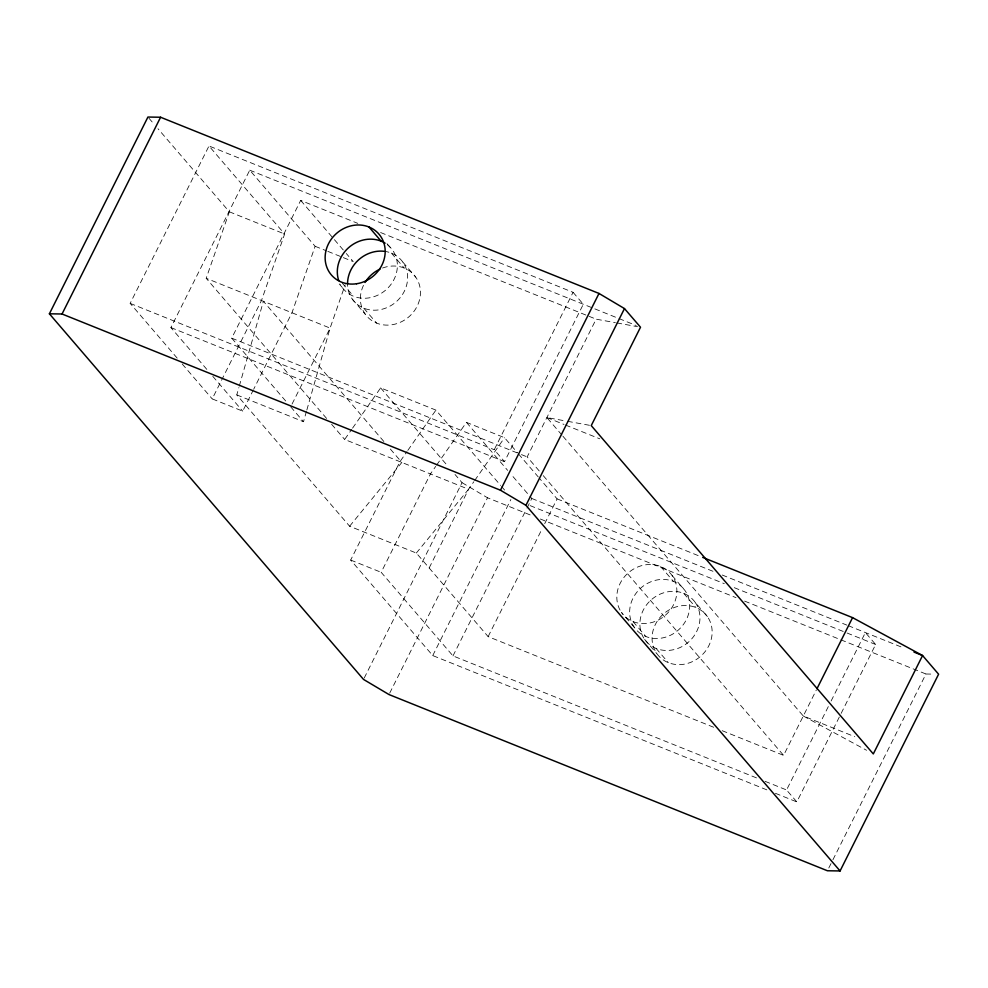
<?xml version="1.0" encoding="UTF-8"?>
<svg xmlns="http://www.w3.org/2000/svg" width="988" height="988" viewBox="0 0 988 988"><rect width="100%" height="100%" fill="white"/><g stroke="black" fill="none" stroke-linecap="round" stroke-linejoin="round"><path stroke-width="0.74" stroke-dasharray="4.94 3.71" d="M713.657 727.254L488.134 636.618L416.331 553.045L349.616 526.234L236.787 394.904L238.874 387.592M239.281 386.123L263.388 301.278L384.801 442.599M236.787 394.904L303.514 421.715L306.416 411.477M306.836 410.02L330.103 328.09L345.195 284.729M326.608 418.443L206.196 278.295L229.352 211.803L157.981 128.736M177.185 358.125L130.157 303.378L208.987 145.977L284.63 234.02L261.474 300.513L212.21 398.893L242.715 411.156L252.977 390.655M206.813 369.364L170.912 327.584L249.742 170.171L315.123 246.284L291.979 312.764L253.657 389.284M285.693 400.98L231.711 338.155L300.685 200.416L357.78 223.362M292.04 404.08L330.103 328.09L206.196 278.295M766.836 789.857L432.744 655.575L350.678 560.06L399.942 461.68L406.97 451.627M756.499 777.889L452.986 655.896L381.183 572.324L430.447 473.944L435.708 466.398M364.214 678.052L462.051 482.663L455.023 474.475M429.163 567.964L468.571 489.27L473.832 481.724M573.065 292.312L583.315 304.242L504.498 461.655L494.235 449.713L573.065 292.312L208.987 145.977M389.68 693.168L487.529 497.779L530.371 515.007M539.238 470.943L527.172 456.901L596.135 319.173L615.363 322.656M432.744 655.575L510.882 499.533M452.986 655.896L526.32 509.438M527.012 508.067L531.803 498.483L511.685 475.067M488.134 636.618L541.93 529.185M544.697 523.677L557.109 498.878L539.25 478.106M722.216 730.7L783.595 755.375L816.298 690.056M839.318 717.041L796.822 801.91L786.559 789.968L828.376 706.469M831.118 700.998L865.389 632.555L875.64 644.497L839.998 715.67M828.796 868.007L832.242 861.128M832.933 859.758L925.954 674.001L934.389 674.137M416.331 553.045L468.571 489.27L344.664 439.462L351.691 429.397M352.568 428.15L380.639 387.901L435.918 410.119L500.62 485.417M407.846 450.367L435.918 410.119M436.585 465.138L466.422 422.37L504.535 437.696L517.44 452.702M474.709 480.464L504.535 437.696M349.616 526.234L401.857 462.446L389.815 448.429M616.845 322.928L637.544 326.695M561.962 435.103L546.87 417.554L566.099 421.049M567.581 421.308L589.762 425.346M249.742 170.171L617.636 318.037M619.056 318.605L636.21 325.509M380.615 232.538L587.576 315.728M589.009 316.296L596.135 319.173M229.352 211.803L284.63 234.02M315.123 246.284L326.423 250.816M327.831 251.384L341.959 257.065M343.367 257.633L353.247 261.598L346.306 253.521M546.87 417.554L564.024 424.445M565.457 425.025L599.765 438.808M231.711 338.155L520.034 454.035M521.454 454.604L527.172 456.901M130.157 303.378L494.235 449.713M170.912 327.584L504.498 461.655M557.109 498.878L699.837 556.256M531.803 498.483L713.632 571.558M722.216 575.016L846.778 625.083M848.21 625.651L903.983 648.079M530.124 505.621L724.303 583.673M734.294 587.687L845.666 632.444M847.087 633.024L875.64 644.497M540.362 519.021L736.011 597.654M744.582 601.099L925.954 674.001M562.962 436.276L803.306 716.016L854.768 736.702M350.678 560.06L381.183 572.324M765.083 781.335L786.559 789.968M775.407 793.302L796.822 801.91M803.306 716.016L866.575 750.275M462.051 482.663L487.529 497.779M387.012 243.678L392.631 250.223M402.894 262.153L415.713 277.085M672.136 575.547L684.956 590.478A31.357 28.17 -40.7 0 1 661.058 638.186A31.357 28.17 -40.7 0 1 632.987 598.234A31.357 28.17 -40.7 0 1 684.956 590.478M695.219 602.408A31.357 28.17 -40.7 0 1 671.321 650.129A31.357 28.17 -40.7 0 1 643.237 610.176A31.357 28.17 -40.7 0 1 695.219 602.408L707.396 616.586A31.357 28.17 -40.7 0 1 683.498 664.307A31.357 28.17 -40.7 0 1 655.415 624.354A31.357 28.17 -40.7 0 1 707.396 616.586M391.396 253.101L404.216 268.032M660.639 566.495L673.458 581.413M683.721 593.356L695.898 607.534M543.252 475.636L783.595 755.375M300.685 200.416L333.413 238.516M334.401 239.664L345.318 252.36M518.428 453.863L538.262 476.945M466.422 422.37L507.659 470.387M342.305 283.173L353.543 296.264M363.806 308.194L376.626 323.125M633.049 621.588L645.868 636.519M656.131 648.449L668.308 662.627M339.242 283.939L342.058 287.212M352.308 299.142L365.128 314.073M634.382 627.454L621.551 612.535A31.357 28.17 -40.7 0 0 673.285 605.249A31.357 28.17 -40.7 0 0 646.485 564.691A31.357 28.17 -40.7 0 0 620.748 611.313M644.633 639.397L656.81 653.574M501.608 486.578L504.596 490.048M148.941 118.214L153.967 124.056M380.639 387.901L447.984 466.287M331.622 424.284L344.664 439.462M290.682 406.797L303.514 421.715M212.791 376.329L242.715 411.156M182.187 363.954L212.21 398.893M387.568 244.876A31.357 28.17 -40.7 0 1 385.493 290.25A31.357 28.17 -40.7 0 1 340.502 284.692M384.011 251.273A31.357 28.17 -40.7 0 1 407.389 281.308A31.357 28.17 -40.7 0 1 376.379 310.146A31.357 28.17 -40.7 0 1 347.591 285.137M382.554 268.02A31.357 28.17 -40.7 0 1 420.456 291.942A31.357 28.17 -40.7 0 1 383.579 324.904A31.357 28.17 -40.7 0 1 363.732 284.853"/><path stroke-width="1.48" d="M913.999 652.092L922.57 655.538L938.6 674.199L840.072 870.959L827.413 870.761L389 694.552L363.522 679.423L49.4 313.801L147.928 117.041L160.587 117.239L599 293.448L624.478 308.577L640.508 327.226L591.244 425.606L873.306 753.93L922.57 655.538L852.57 617.636L702.69 557.393M49.4 313.801L62.046 313.999L160.587 117.239M62.046 313.999L500.471 490.221L599 293.448M840.072 870.959L525.949 505.337L624.478 308.577M816.99 688.685L852.57 617.636M500.471 490.221L525.949 505.337M368.956 226.993L381.133 241.171M338.723 280.604A31.357 28.17 -40.7 0 1 349.826 246.654A31.357 28.17 -40.7 0 1 385.147 243.184M347.554 283.865A31.357 28.17 -40.7 0 1 384.011 251.273M365.029 282.494A31.357 28.17 -40.7 0 1 380.071 269.057M356.557 283.754A31.357 28.17 -40.7 0 0 380.454 236.046A31.357 28.17 -40.7 0 0 328.473 243.814A31.357 28.17 -40.7 0 0 356.557 283.754"/></g></svg>
